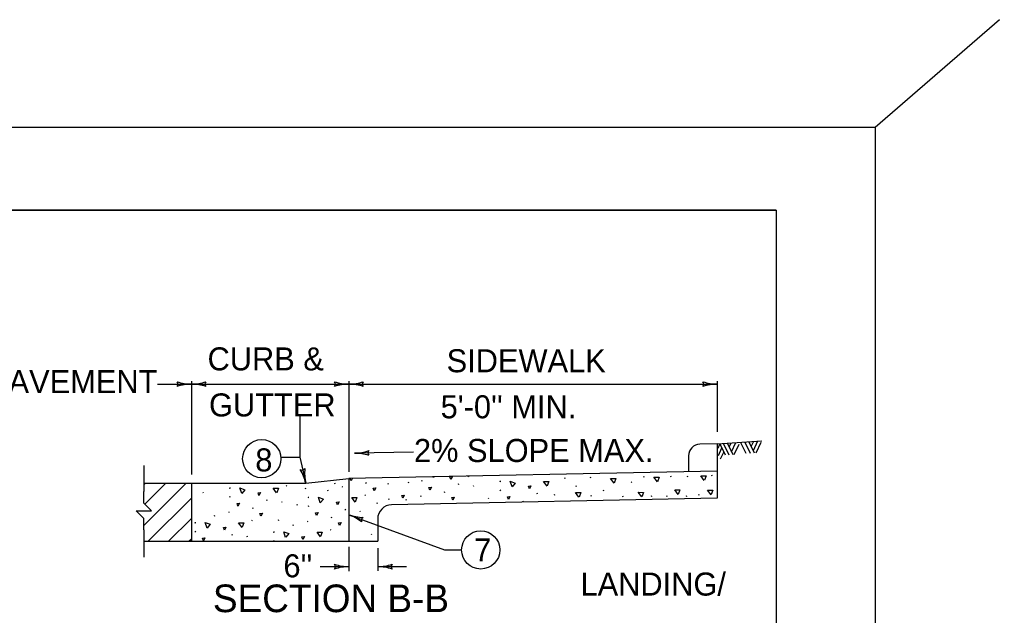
# Model space of a CAD drawing. Extents: x 998.7 to 1037.4, y 999.2 to 1023.2.
# Drawn here: x 1028.93 to 1037.44, y 1017.98 to 1023.15 of the extents above; entities that cross this region are included whole.
import ezdxf

# ---------------------------------------------------------------- set-up
doc = ezdxf.new("R2010")
doc.units = 0
for name, color, linetype in [('Level 1', 7, 'Continuous'), ('Level 10', 7, 'Continuous'), ('Level 11', 7, 'Continuous'), ('Level 14', 7, 'Continuous'), ('Level 2', 7, 'Continuous')]:
    doc.layers.add(name, color=color, linetype=linetype)

msp = doc.modelspace()

# ---------------------------------------------------------------- linework, layer by layer
at = {"layer": 'Level 1'}
for p, q in [((1030.4203, 1020.0139), (1030.4203, 1019.2045)), ((1031.7881, 1020.0139), (1031.7881, 1019.2259)), ((1034.9881, 1020.0139), (1034.9881, 1019.5748)), ((1030.1246, 1019.9886), (1030.4203, 1019.9886)), ((1030.4203, 1019.9886), (1031.7881, 1019.9886)), ((1031.7881, 1019.9886), (1032.8229, 1019.9886)), ((1032.8229, 1019.9886), (1034.9881, 1019.9886)), ((1035.283, 1019.4469), (1035.3044, 1019.4928)), ((1035.3013, 1019.411), (1035.3404, 1019.4949)), ((1034.9881, 1019.4699), (1034.8361, 1019.4669)), ((1034.9881, 1019.4699), (1034.9881, 1019.2342)), ((1034.9954, 1019.4339), (1035.0112, 1019.4678)), ((1034.9973, 1019.3678), (1035.0282, 1019.4343)), ((1035.091, 1019.4428), (1035.1069, 1019.4769)), ((1035.1123, 1019.4014), (1035.1498, 1019.4819)), ((1035.1351, 1019.3763), (1035.178, 1019.4684)), ((1035.3263, 1019.3915), (1035.3692, 1019.4837)), ((1031.1965, 1019.3546), (1031.3617, 1019.3546)), ((1031.3617, 1019.3546), (1031.4131, 1019.1286)), ((1032.3501, 1019.3988), (1031.836, 1019.3885)), ((1034.7381, 1019.3669), (1034.7381, 1019.2292)), ((1035.0166, 1019.339), (1035.0435, 1019.3966)), ((1030.0058, 1019.2811), (1030.0058, 1019.0553)), ((1034.9881, 1019.2342), (1031.7881, 1019.1702)), ((1034.9881, 1019.2342), (1034.9881, 1018.9984)), ((1031.4131, 1019.1286), (1031.7881, 1019.1702)), ((1031.7881, 1019.1702), (1031.7881, 1018.624)), ((1032.4237, 1019.1425), (1032.4205, 1019.1506)), ((1033.2726, 1019.1991), (1033.2724, 1019.1999)), ((1033.6669, 1019.1673), (1033.6638, 1019.1754)), ((1033.8885, 1019.1721), (1033.8854, 1019.1803)), ((1034.3537, 1019.177), (1034.3506, 1019.1852)), ((1034.5875, 1019.1819), (1034.5844, 1019.19)), ((1034.7312, 1019.1819), (1034.7281, 1019.19)), ((1034.9431, 1019.1892), (1034.94, 1019.1973)), ((1030.0058, 1019.1286), (1031.4131, 1019.1286)), ((1030.0058, 1019.1146), (1030.0198, 1019.1286)), ((1030.0058, 1018.7611), (1030.3734, 1019.1286)), ((1030.0145, 1018.9466), (1030.1966, 1019.1286)), ((1030.4203, 1019.1286), (1030.4203, 1018.624)), ((1030.7484, 1019.0871), (1030.7547, 1019.0859)), ((1030.7524, 1019.0882), (1030.7586, 1019.087)), ((1031.2426, 1019.1088), (1031.2489, 1019.1038)), ((1031.4145, 1019.0765), (1031.4114, 1019.0847)), ((1031.6068, 1019.0601), (1031.6037, 1019.0683)), ((1031.6678, 1019.1204), (1031.6647, 1019.1285)), ((1031.7255, 1019.0985), (1031.7318, 1019.0972)), ((1031.9396, 1019.1255), (1031.9364, 1019.1336)), ((1032.1326, 1019.1176), (1032.1294, 1019.1258)), ((1032.3079, 1019.1298), (1032.3048, 1019.138)), ((1032.7433, 1019.1142), (1032.7402, 1019.1224)), ((1032.8733, 1019.0986), (1032.8701, 1019.1067)), ((1033.0967, 1019.1452), (1033.1029, 1019.1439)), ((1033.1006, 1019.1463), (1033.1069, 1019.145)), ((1033.1062, 1019.0616), (1033.103, 1019.0697)), ((1033.7643, 1019.0966), (1033.7612, 1019.1048)), ((1034.003, 1019.0601), (1033.9999, 1019.0683)), ((1034.2441, 1019.1332), (1034.241, 1019.1413)), ((1030.0454, 1018.624), (1030.4203, 1018.9988)), ((1030.525, 1019.0406), (1030.5219, 1019.0487)), ((1030.7579, 1019.0036), (1030.7548, 1019.0117)), ((1031.0775, 1018.9753), (1031.0744, 1018.9835)), ((1031.4309, 1019.0062), (1031.4372, 1019.005)), ((1031.4349, 1019.0073), (1031.4411, 1019.0061)), ((1031.9251, 1019.0279), (1031.9314, 1019.0229)), ((1032.1379, 1018.984), (1032.1347, 1018.9922)), ((1034.9881, 1018.9984), (1032.1579, 1018.9419)), ((1032.2893, 1018.9792), (1032.2862, 1018.9874)), ((1032.4079, 1019.0176), (1032.4143, 1019.0163)), ((1032.6221, 1019.0446), (1032.6189, 1019.0527)), ((1033.0025, 1018.9913), (1032.9993, 1018.9995)), ((1033.4258, 1019.0333), (1033.4227, 1019.0415)), ((1033.5768, 1019.0211), (1033.5737, 1019.0293)), ((1033.8958, 1019.0138), (1033.8927, 1019.022)), ((1034.171, 1019.0065), (1034.1679, 1019.0147)), ((1034.4195, 1019.0114), (1034.4164, 1019.0196)), ((1034.5534, 1019.0114), (1034.5503, 1019.0196)), ((1034.7239, 1019.0114), (1034.7208, 1019.0196)), ((1034.8311, 1019.0211), (1034.828, 1019.0293)), ((1030.9564, 1018.9056), (1030.9532, 1018.9138)), ((1031.2075, 1018.9596), (1031.2044, 1018.9678)), ((1031.3415, 1018.9353), (1031.3383, 1018.9434)), ((1031.4404, 1018.9226), (1031.4373, 1018.9308)), ((1031.76, 1018.8944), (1031.7569, 1018.9026)), ((1032.0376, 1018.9496), (1032.0344, 1018.9577)), ((1033.3042, 1018.9648), (1033.3014, 1018.9718)), ((1029.9479, 1018.8799), (1029.9566, 1018.8886)), ((1030.2223, 1018.624), (1030.4203, 1018.822)), ((1030.6235, 1018.8403), (1030.6204, 1018.8485)), ((1030.7422, 1018.8786), (1030.7485, 1018.8774)), ((1030.9418, 1018.8081), (1030.9481, 1018.8031)), ((1031.1807, 1018.8013), (1031.1776, 1018.8095)), ((1031.6389, 1018.8247), (1031.6357, 1018.8329)), ((1031.7881, 1018.855), (1032.6171, 1018.5491)), ((1031.89, 1018.8787), (1031.8869, 1018.8869)), ((1032.0381, 1018.817), (1032.0381, 1018.624)), ((1030.0058, 1018.722), (1030.0058, 1018.4855)), ((1030.4476, 1018.7864), (1030.4539, 1018.7851)), ((1030.4516, 1018.7875), (1030.4579, 1018.7862)), ((1031.306, 1018.7594), (1031.3029, 1018.7676)), ((1031.4247, 1018.7977), (1031.431, 1018.7965)), ((1031.6243, 1018.7271), (1031.6306, 1018.7221)), ((1030.399, 1018.624), (1030.4203, 1018.6452)), ((1030.4571, 1018.7028), (1030.454, 1018.711)), ((1030.7768, 1018.6746), (1030.7736, 1018.6827)), ((1030.9067, 1018.6588), (1030.9036, 1018.667)), ((1031.1301, 1018.7055), (1031.1364, 1018.7042)), ((1031.1341, 1018.7066), (1031.1404, 1018.7053)), ((1031.9885, 1018.6785), (1031.9854, 1018.6866)), ((1030.0058, 1018.624), (1031.9892, 1018.624)), ((1031.1388, 1018.624), (1031.1364, 1018.6301)), ((1031.7881, 1018.624), (1032.0381, 1018.624)), ((1031.7881, 1018.576), (1031.7881, 1018.3636)), ((1031.8126, 1018.6246), (1031.8155, 1018.624)), ((1031.8165, 1018.6256), (1031.8229, 1018.6244)), ((1032.0381, 1018.5627), (1032.0381, 1018.3681)), ((1032.6171, 1018.5491), (1032.7671, 1018.5491)), ((1031.5381, 1018.4035), (1031.7881, 1018.4035)), ((1032.0381, 1018.4035), (1032.2881, 1018.4035))]:
    msp.add_line(p, q, dxfattribs=at)
for points in [[(1031.8078, 1019.1481), (1031.7999, 1019.1705)], [(1031.8196, 1019.1709), (1031.8078, 1019.1481)], [(1032.5223, 1019.1783), (1032.5203, 1019.1849)], [(1032.528, 1019.185), (1032.5229, 1019.179)], [(1032.6728, 1019.1599), (1032.6646, 1019.1831), (1032.6866, 1019.1863), (1032.6728, 1019.1599)], [(1032.8262, 1019.1841), (1032.8211, 1019.1909)], [(1032.8289, 1019.1911), (1032.8266, 1019.185)], [(1034.0908, 1019.1282), (1034.0599, 1019.1691), (1034.1055, 1019.1683), (1034.0911, 1019.129)], [(1034.4683, 1019.1404), (1034.4374, 1019.1813), (1034.483, 1019.1805), (1034.4686, 1019.1412)], [(1034.875, 1019.1525), (1034.8441, 1019.1935), (1034.8898, 1019.1927), (1034.8753, 1019.1534)], [(1030.4779, 1019.1261), (1030.476, 1019.1286)], [(1030.4789, 1019.1286), (1030.4783, 1019.127)], [(1030.8565, 1019.0394), (1030.8414, 1019.0883), (1030.8841, 1019.0721), (1030.8571, 1019.04)], [(1031.1604, 1019.0452), (1031.1295, 1019.0861), (1031.1752, 1019.0853), (1031.1608, 1019.0461)], [(1032.0068, 1019.0608), (1031.9986, 1019.0841), (1032.0206, 1019.0872), (1032.0068, 1019.0608)], [(1032.4903, 1019.0671), (1032.4821, 1019.0904), (1032.504, 1019.0936), (1032.4903, 1019.0671)], [(1033.2048, 1019.0974), (1033.1897, 1019.1464), (1033.2324, 1019.1301), (1033.2054, 1019.0981)], [(1033.3553, 1019.079), (1033.3471, 1019.1022), (1033.3691, 1019.1054), (1033.3553, 1019.079)], [(1033.5087, 1019.1032), (1033.4778, 1019.1441), (1033.5234, 1019.1434), (1033.509, 1019.1041)], [(1034.6485, 1019.0308), (1034.6176, 1019.0717), (1034.6633, 1019.0709), (1034.6488, 1019.0316)], [(1034.9335, 1019.0283), (1034.9025, 1019.0692), (1034.9482, 1019.0685), (1034.9338, 1019.0292)], [(1030.0058, 1018.722), (1030.0058, 1018.822), (1029.9391, 1018.8886), (1030.0724, 1018.8886), (1030.0058, 1018.9553), (1030.0058, 1019.0553)], [(1031.007, 1019.021), (1030.9989, 1019.0442), (1031.0209, 1019.0474), (1031.007, 1019.021)], [(1031.539, 1018.9585), (1031.5239, 1019.0074), (1031.5666, 1018.9911), (1031.5396, 1018.9591)], [(1031.8429, 1018.9643), (1031.812, 1019.0051), (1031.8577, 1019.0044), (1031.8433, 1018.9651)], [(1032.2552, 1018.9975), (1032.247, 1019.0207), (1032.269, 1019.0239), (1032.2552, 1018.9975)], [(1032.6893, 1018.9799), (1032.6811, 1019.0031), (1032.7031, 1019.0062), (1032.6893, 1018.9799)], [(1033.1728, 1018.9862), (1033.1646, 1019.0095), (1033.1865, 1019.0126), (1033.1728, 1018.9862)], [(1033.7863, 1019.0064), (1033.7554, 1019.0473), (1033.8011, 1019.0466), (1033.7867, 1019.0072)], [(1034.3319, 1019.0088), (1034.301, 1019.0498), (1034.3466, 1019.049), (1034.3322, 1019.0097)], [(1030.8244, 1018.9282), (1030.8163, 1018.9515), (1030.8383, 1018.9546), (1030.8244, 1018.9282)], [(1031.6895, 1018.9401), (1031.6814, 1018.9633), (1031.7033, 1018.9664), (1031.6895, 1018.9401)], [(1031.0235, 1018.841), (1031.0154, 1018.8641), (1031.0374, 1018.8673), (1031.0235, 1018.841)], [(1031.5069, 1018.8473), (1031.4988, 1018.8706), (1031.5208, 1018.8736), (1031.5069, 1018.8473)], [(1030.5557, 1018.7386), (1030.5406, 1018.7876), (1030.5834, 1018.7712), (1030.5564, 1018.7392)], [(1030.7062, 1018.7202), (1030.698, 1018.7434), (1030.72, 1018.7466), (1030.7062, 1018.7202)], [(1030.8596, 1018.7444), (1030.8287, 1018.7853), (1030.8744, 1018.7846), (1030.86, 1018.7452)], [(1031.706, 1018.7601), (1031.6979, 1018.7832), (1031.7199, 1018.7864), (1031.706, 1018.7601)], [(1030.5237, 1018.6274), (1030.5155, 1018.6506), (1030.5375, 1018.6538), (1030.5237, 1018.6274)], [(1031.2382, 1018.6576), (1031.2231, 1018.7066), (1031.2659, 1018.6903), (1031.2389, 1018.6583)], [(1031.3887, 1018.6393), (1031.3805, 1018.6625), (1031.4025, 1018.6656), (1031.3887, 1018.6393)], [(1031.5421, 1018.6635), (1031.5112, 1018.7044), (1031.5569, 1018.7036), (1031.5425, 1018.6643)], [(1031.9061, 1018.624), (1031.9056, 1018.6257), (1031.9102, 1018.624)]]:
    msp.add_lwpolyline(points, dxfattribs=at)
for centre in [(1031.0311, 1019.341), (1032.9331, 1018.5491)]:
    msp.add_circle(centre, 0.166, dxfattribs=at)
for centre, radius, start, end in [((1030.2716, 1019.9887), 0.0313, 318.7746, 40.89129), ((1030.4203, 1020.3796), 0.3909, 251.34716, 269.99389), ((1030.4203, 1020.3796), 0.3909, 270, 288.66878), ((1030.5689, 1019.9886), 0.0313, 138.7746, 220.89129), ((1031.6394, 1019.9887), 0.0313, 318.7746, 40.89129), ((1031.7881, 1020.3796), 0.3909, 251.34716, 269.99389), ((1031.7881, 1020.3796), 0.3909, 270, 288.66878), ((1031.9368, 1019.9886), 0.0313, 138.7746, 220.89129), ((1034.8394, 1019.9887), 0.0313, 318.7746, 40.89129), ((1034.9881, 1020.3796), 0.3909, 251.34716, 269.99389), ((1030.4203, 1019.5977), 0.3909, 90, 108.66878), ((1030.4203, 1020.3796), 0.3909, 269.98778, 270), ((1030.4203, 1019.5977), 0.3909, 89.98778, 90), ((1030.4203, 1019.5977), 0.3909, 71.34716, 89.99389), ((1031.7881, 1019.5977), 0.3909, 90, 108.66878), ((1031.7881, 1020.3796), 0.3909, 269.98778, 270), ((1031.7881, 1019.5977), 0.3909, 89.98778, 90), ((1031.7881, 1019.5977), 0.3909, 71.34716, 89.99389), ((1034.9881, 1019.5977), 0.3909, 90, 108.66878), ((1034.9881, 1019.5977), 0.3909, 89.98778, 90), ((1031.8281, 1019.7793), 0.3909, 271.15133, 289.82012), ((1031.9846, 1019.3914), 0.0313, 139.92593, 222.04263), ((1031.8281, 1019.7793), 0.3909, 271.13911, 271.15133), ((1031.8438, 1018.9976), 0.3909, 72.49849, 91.14522), ((1031.3802, 1019.2736), 0.0313, 241.59622, 323.71291), ((1031.0319, 1019.0419), 0.3909, 12.82162, 31.49041), ((1031.7943, 1019.2154), 0.3909, 174.16878, 192.81551), ((1031.0319, 1019.0419), 0.3909, 12.8094, 12.82162), ((1032.1631, 1018.817), 0.125, 92.38067, 180), ((1031.9234, 1019.2217), 0.3909, 249.73783, 249.75006), ((1031.9234, 1019.2217), 0.3909, 249.75006, 268.41884), ((1031.6528, 1018.4882), 0.3909, 51.09721, 69.74394), ((1031.9276, 1018.8035), 0.0313, 118.52465, 200.64135), ((1031.6394, 1018.4035), 0.0313, 318.7746, 40.89129), ((1031.7881, 1018.0125), 0.3909, 90, 108.66878), ((1031.7881, 1018.7944), 0.3909, 251.34716, 269.99389), ((1031.7881, 1018.0125), 0.3909, 89.98778, 90), ((1032.0381, 1018.7944), 0.3909, 269.98778, 270), ((1032.0381, 1018.7944), 0.3909, 270, 288.66878), ((1032.0381, 1018.0125), 0.3909, 71.34716, 89.99389), ((1032.1868, 1018.4034), 0.0313, 138.7746, 220.89129)]:
    msp.add_arc(centre, radius, start, end, dxfattribs=at)
at = {"layer": 'Level 10'}
for q in [(1007, 1021.5), (1035.5, 1000.5)]:
    msp.add_line((1035.5, 1021.5), q, dxfattribs=at)
at = {"layer": 'Level 11'}
msp.add_lwpolyline([(1007, 1021.5), (1035.5, 1021.5), (1035.5, 1000.5), (1007, 1000.5)], close=True, dxfattribs=at)
at = {"layer": 'Level 14'}
for p, q in [((1036.36, 1022.22), (1037.4382, 1023.1549)), ((1000, 1022.22), (1036.36, 1022.22)), ((1036.36, 1022.22), (1036.36, 1000))]:
    msp.add_line(p, q, dxfattribs=at)
at = {"layer": 'Level 2'}
for p, q in [((1031.3617, 1019.7252), (1031.3617, 1019.3546)), ((1034.9881, 1019.4699), (1035.376, 1019.4976)), ((1035.0107, 1019.4708), (1035.0569, 1019.3758)), ((1035.0423, 1019.4696), (1035.0886, 1019.3746)), ((1035.0764, 1019.472), (1035.1227, 1019.377)), ((1035.1903, 1019.483), (1035.2366, 1019.388)), ((1035.2268, 1019.4836), (1035.2731, 1019.3886)), ((1035.2627, 1019.4866), (1035.309, 1019.3916))]:
    msp.add_line(p, q, dxfattribs=at)
msp.add_arc((1034.8381, 1019.3669), 0.1, 91.14499, 180, dxfattribs=at)

# ---------------------------------------------------------------- texts
at = {"layer": 'Level 1'}
for s, height, p in [('CURB &', 0.2, (1030.5602, 1020.1082)), ('SIDEWALK', 0.2, (1032.6368, 1020.092)), ('PAVEMENT', 0.2, (1028.6534, 1019.911)), ('GUTTER', 0.2, (1030.5728, 1019.7082)), ("5'-0'' MIN.", 0.2, (1032.5848, 1019.692)), ('2% SLOPE MAX.', 0.2, (1032.353, 1019.3125)), ('8', 0.2, (1030.9749, 1019.2306)), ('7', 0.2, (1032.8764, 1018.4491)), ("6''", 0.2, (1031.2194, 1018.3108)), ('LANDING/', 0.2, (1033.7997, 1018.1524)), ('SECTION B-B', 0.24, (1030.6069, 1018.0084))]:
    msp.add_text(s, height=height, dxfattribs=at).set_placement(p)

doc.saveas('drawing.dxf')
